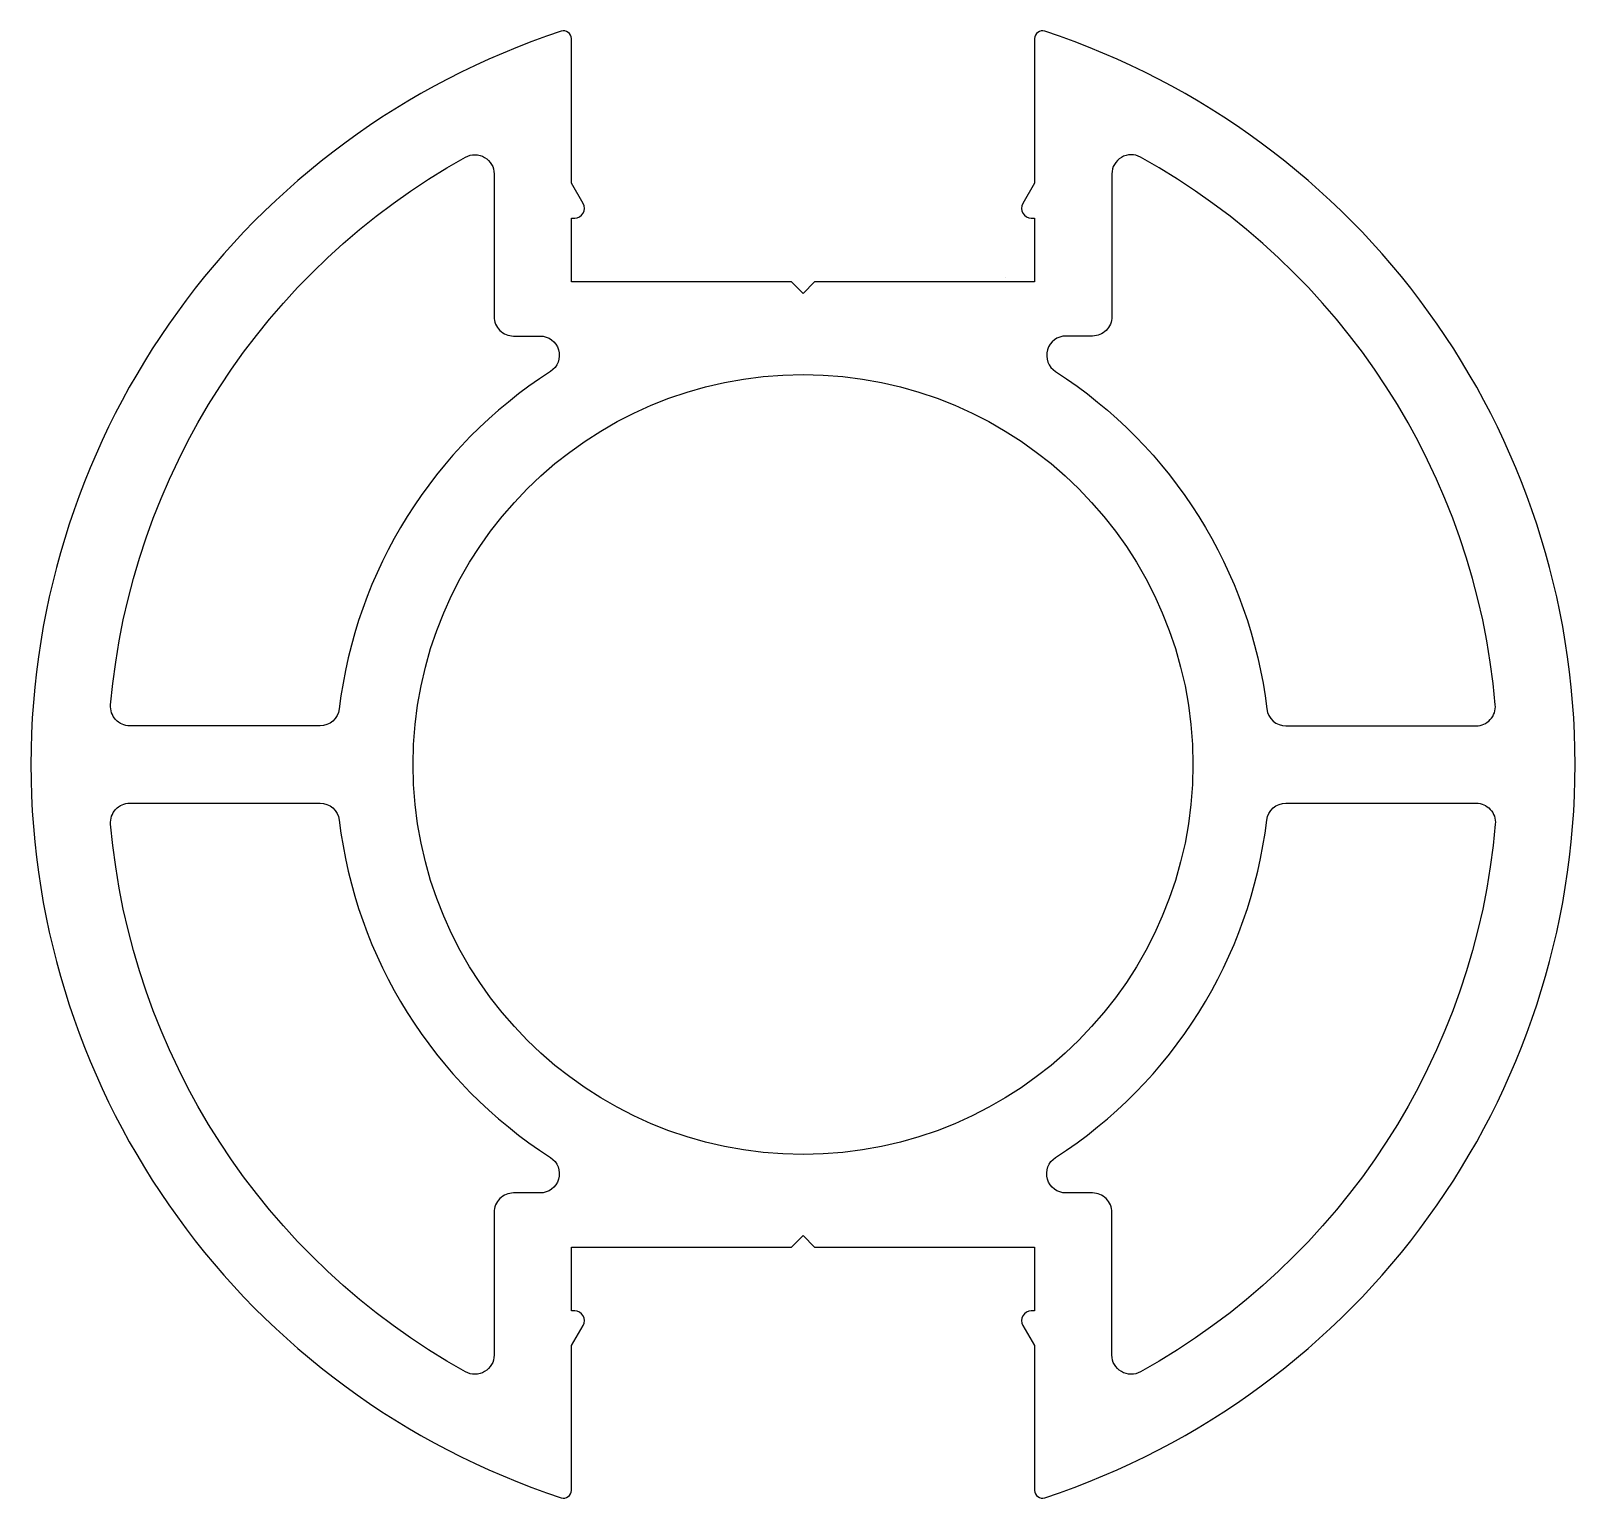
# Model space of a CAD drawing. Extents: x 994.9 to 1034.9, y -41.2 to -3.2.
import ezdxf

# ---------------------------------------------------------------- set-up
doc = ezdxf.new("R2010")
doc.units = 0
doc.header["$LTSCALE"] = 15
doc.layers.get('0').update_dxf_attribs({"linetype": 'CONTINUOUS'})

msp = doc.modelspace()

# ---------------------------------------------------------------- linework, layer by layer
at = {"ltscale": 0.05}
msp.add_line((1020.127, -9.558), (1020.127, -9.558), dxfattribs=at)
for points in [[(1020.887, -7.113), (1020.584, -7.638, 0.57735), (1020.8, -8.013), (1020.887, -8.013), (1020.887, -9.668), (1015.187, -9.668), (1014.887, -9.968), (1014.587, -9.668), (1008.887, -9.668), (1008.887, -8.013), (1008.973, -8.013, 0.57735), (1009.19, -7.638), (1008.887, -7.113), (1008.887, -3.364, 0.510889), (1008.624, -3.174, 0.723241), (1008.624, -41.162, 0.510889), (1008.887, -40.972), (1008.887, -37.223), (1009.19, -36.698, 0.57735), (1008.973, -36.323), (1008.887, -36.323), (1008.887, -34.668), (1014.587, -34.668), (1014.887, -34.368), (1015.187, -34.668), (1020.887, -34.668), (1020.887, -36.323), (1020.8, -36.323, 0.57735), (1020.584, -36.698), (1020.887, -37.223), (1020.887, -40.972, 0.510889), (1021.149, -41.162, 0.723241), (1021.149, -3.174, 0.510889), (1020.887, -3.364)], [(996.953, -20.625, -0.249437), (1006.144, -6.434, -0.57189), (1006.887, -6.871), (1006.887, -10.568, 0.414214), (1007.387, -11.068), (1008.075, -11.068, -0.748602), (1008.345, -11.989, 0.223697), (1002.873, -20.728, -0.379679), (1002.376, -21.168), (997.451, -21.168, -0.439579)], [(1021.428, -11.989, -0.223697), (1026.901, -20.728, 0.379679), (1027.397, -21.168), (1032.322, -21.168, 0.439579), (1032.82, -20.625, 0.249437), (1023.63, -6.434, 0.57189), (1022.887, -6.871), (1022.887, -10.568, -0.414214), (1022.387, -11.068), (1021.698, -11.068, 0.748602)], [(996.953, -23.711, -0.439579), (997.451, -23.168), (1002.376, -23.168, -0.379679), (1002.873, -23.609, 0.223697), (1008.345, -32.347, -0.748602), (1008.075, -33.268), (1007.387, -33.268, 0.414214), (1006.887, -33.768), (1006.887, -37.465, -0.57189), (1006.144, -37.902, -0.249437)], [(1022.887, -33.768, 0.414214), (1022.387, -33.268), (1021.698, -33.268, -0.748602), (1021.428, -32.347, 0.223697), (1026.901, -23.609, -0.379679), (1027.397, -23.168), (1032.322, -23.168, -0.439579), (1032.82, -23.711, -0.249437), (1023.63, -37.902, -0.57189), (1022.887, -37.465)]]:
    msp.add_lwpolyline(points, format="xyb", close=True, dxfattribs=at)
msp.add_circle((1014.887, -22.168), 10.1, dxfattribs=at)

doc.saveas('drawing.dxf')
